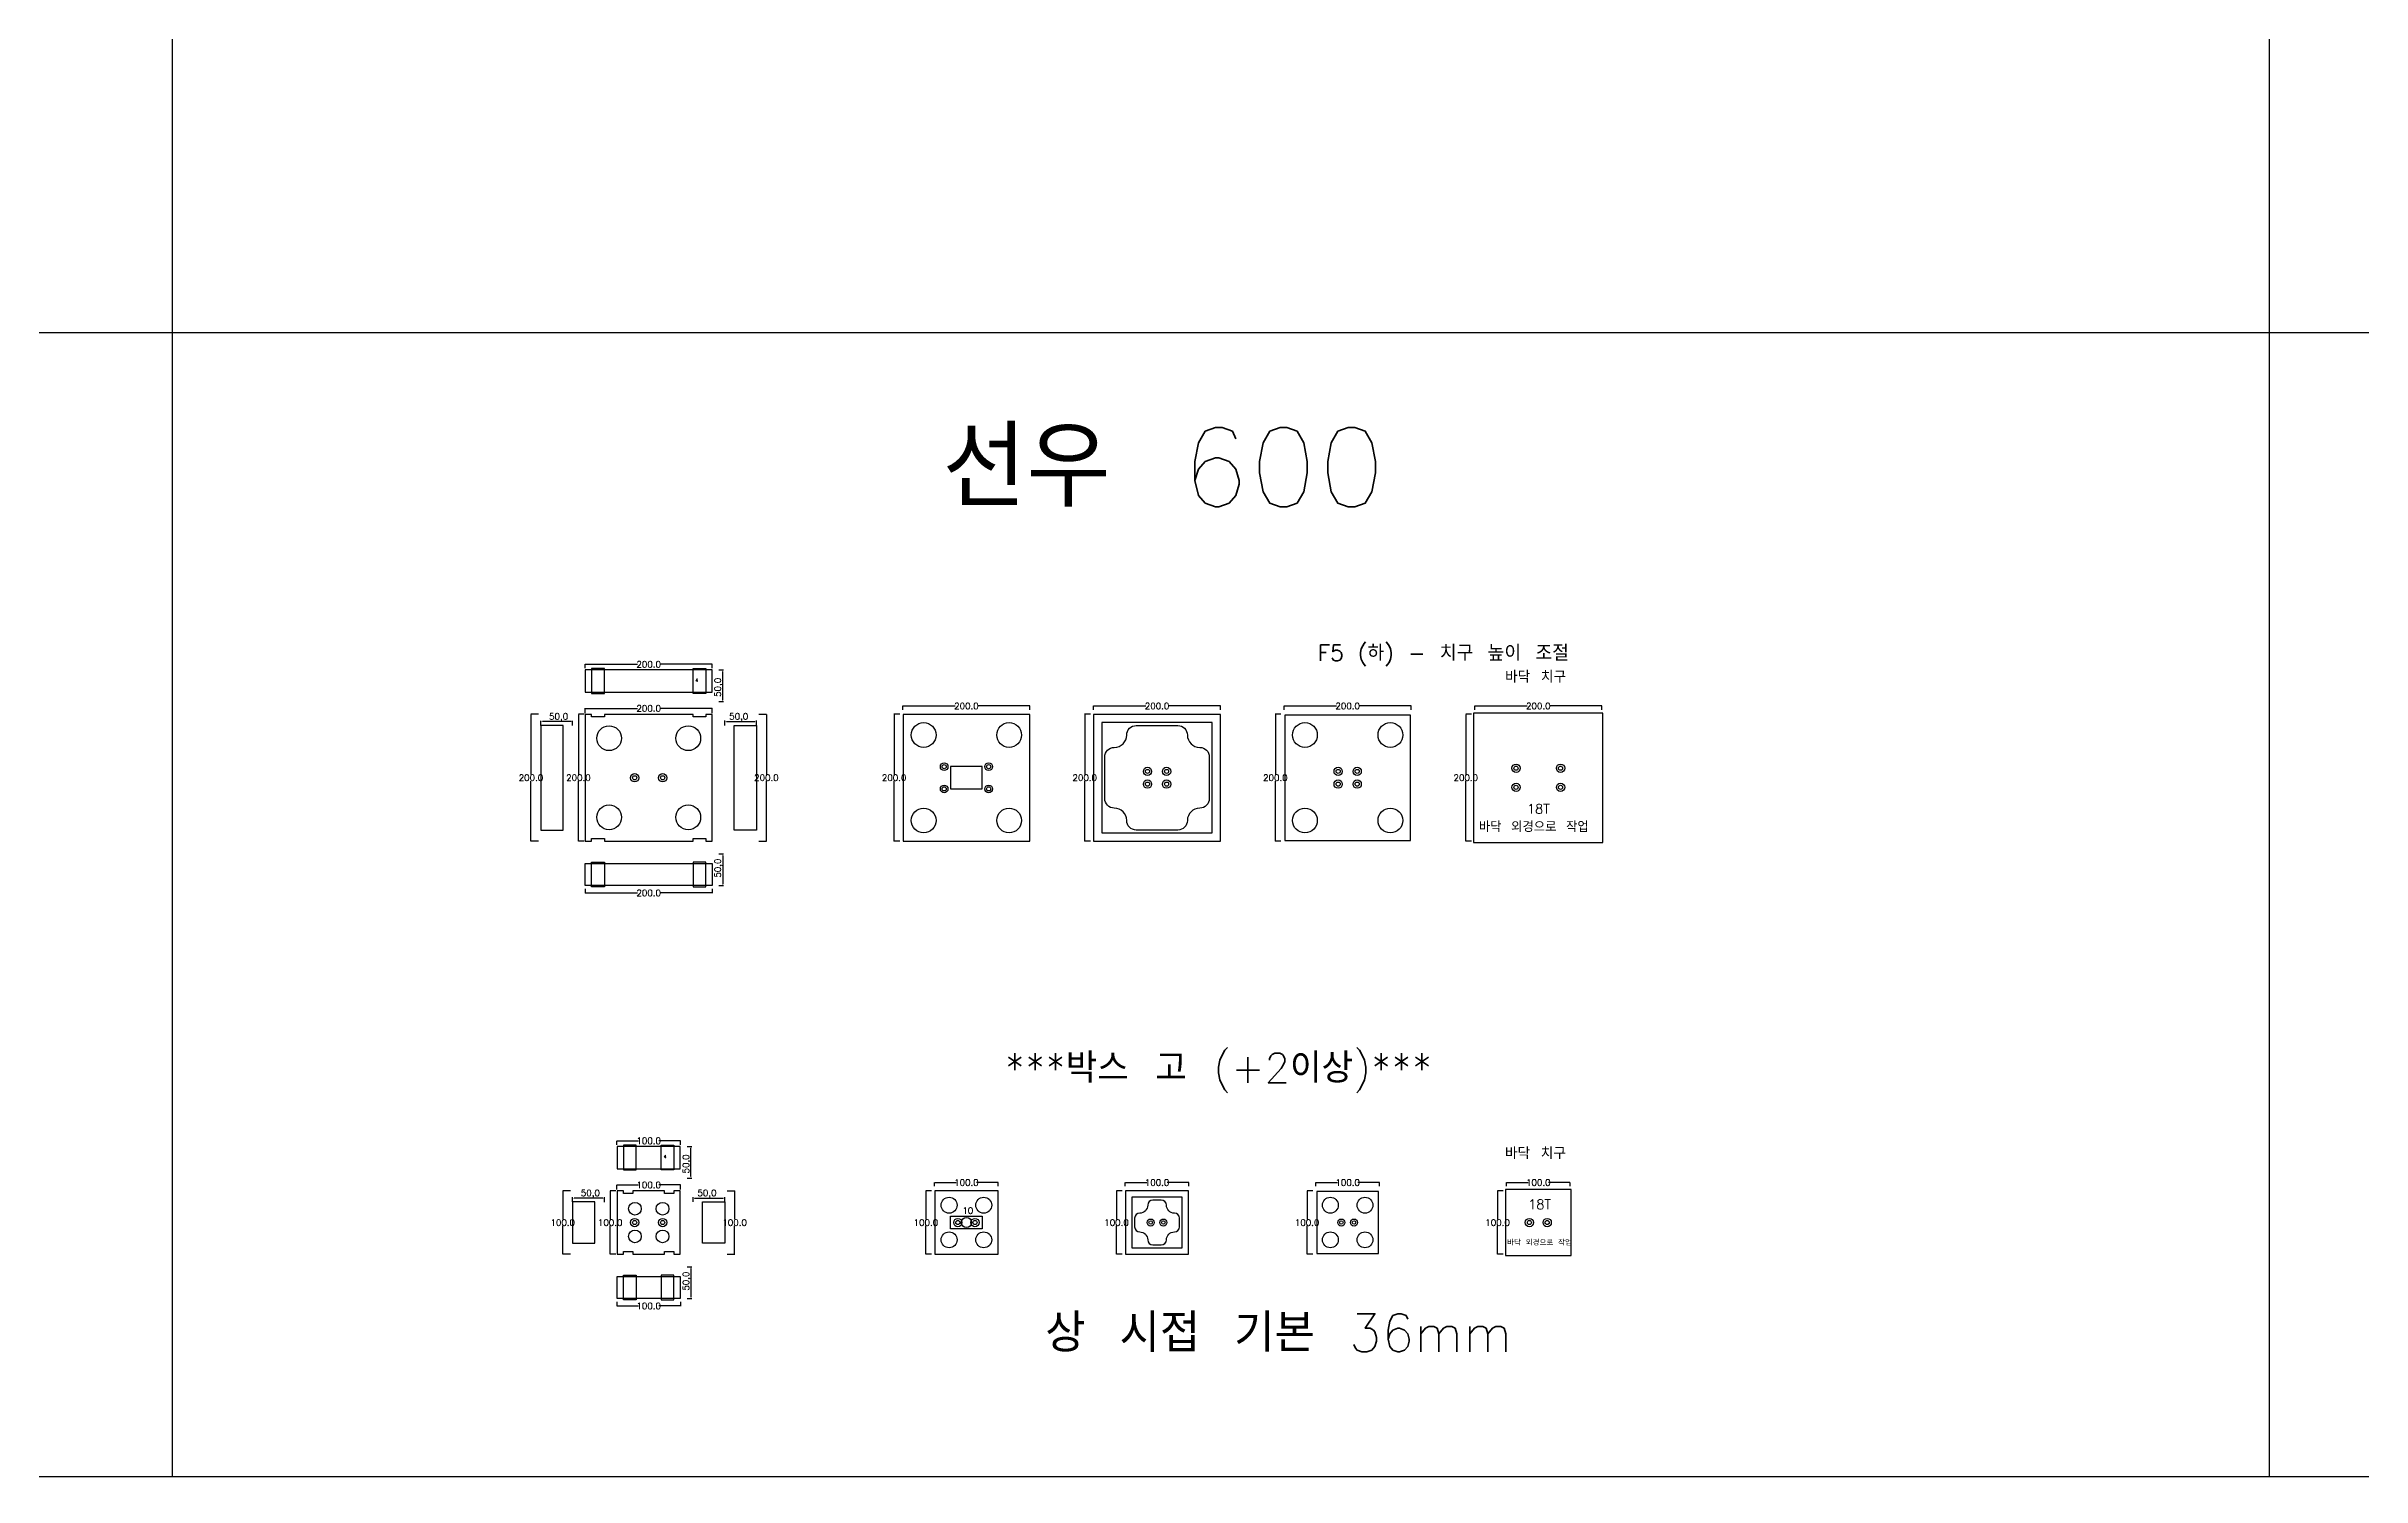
# Model space of a CAD drawing. Header units: millimetres. Extents: x 8462 to 28262, y 7372 to 16372.
# Drawn here: x 18164 to 21808, y 7372 to 9623 of the extents above; entities that cross this region are included whole.
import ezdxf

# ---------------------------------------------------------------- set-up
doc = ezdxf.new("R2010")
doc.units = ezdxf.units.MM
for name, color, linetype in [('TEXT', 7, 'Continuous'), ('볼트 구멍', 7, 'Continuous'), ('치구', 7, 'Continuous'), ('치수', 7, 'Continuous')]:
    doc.layers.add(name, color=color, linetype=linetype)
doc.styles.get("Standard").update_dxf_attribs({"font": 'txt.shx', "bigfont": 'whgtxt.shx'})
doc.dimstyles.new('ISO-25', dxfattribs={"dimtxt": 2.5, "dimasz": 2.5, "dimexe": 1.25, "dimexo": 0.625, "dimtad": 1, "dimtxsty": 'Standard', "dimcen": 2.5, "dimadec": 0, "dimazin": 0, "dimtfac": 1, "dimtmove": 0, "dimatfit": 3, "dimfxl": 0, "dimarcsym": 0})
doc.dimstyles.get("Standard").update_dxf_attribs({"dimtxt": 7, "dimasz": 0.18, "dimexe": 0.18, "dimexo": 0.0625, "dimgap": 0.09, "dimtad": 0, "dimtih": 1, "dimtoh": 1, "dimdec": 1, "dimzin": 0, "dimdsep": 46, "dimtxsty": 'Standard', "dimcen": 0.09, "dimadec": 0, "dimazin": 0, "dimtfac": 1, "dimtdec": 1, "dimtofl": 0, "dimtmove": 0, "dimatfit": 3, "dimfxl": 0, "dimtolj": 1, "dimtzin": 0, "dimarcsym": 0})

# ---------------------------------------------------------------- blocks, each defined once
blk = doc.blocks.new('*D212')
at = {"layer": 'Defpoints', "color": 0}
for p in [(18939.1, 8571.8), (18927, 8371.8), (18939.1, 8371.8)]:
    blk.add_point(p, dxfattribs=at)
at = {"layer": '치수', "color": 0, "lineweight": -2}
for p, q in [((18939.1, 8571.8), (18926.9, 8571.8)), ((18927, 8571.6), (18927, 8476.9)), ((18927, 8372), (18927, 8466.7)), ((18939.1, 8371.8), (18926.9, 8371.8))]:
    blk.add_line(p, q, dxfattribs=at)
at = {"layer": '치수', "color": 0}
for points in [[(18927, 8571.6), (18927.1, 8571.6), (18927, 8571.8)], [(18927, 8372), (18927.1, 8372), (18927, 8371.8)]]:
    blk.add_solid(points, dxfattribs=at)
at = {"layer": '치수', "color": 0, "insert": (18927, 8471.8), "char_height": 10, "attachment_point": 5}
blk.add_mtext('\\A1;200.0', dxfattribs=at)
blk = doc.blocks.new('*D467')
at = {"layer": 'Defpoints', "color": 0}
for p in [(19171.9, 7702.1), (19171.9, 7652.1), (19178.8, 7652.1)]:
    blk.add_point(p, dxfattribs=at)
at = {"layer": '치수', "color": 0, "lineweight": -2}
for p, q in [((19172.6, 7702.1), (19180.1, 7702.1)), ((19178.8, 7699.6), (19178.8, 7654.6)), ((19172.6, 7652.1), (19180.1, 7652.1))]:
    blk.add_line(p, q, dxfattribs=at)
at = {"layer": '치수', "color": 0}
for points in [[(19178.4, 7699.6), (19179.3, 7699.6), (19178.8, 7702.1)], [(19178.4, 7654.6), (19179.3, 7654.6), (19178.8, 7652.1)]]:
    blk.add_solid(points, dxfattribs=at)
at = {"layer": '치수', "color": 0, "insert": (19172.4, 7679.6), "char_height": 10, "attachment_point": 5, "rotation": 90}
blk.add_mtext('50,0', dxfattribs=at)
blk = doc.blocks.new('*D468')
at = {"layer": 'Defpoints', "color": 0}
for p in [(19062.3, 7647), (19162.3, 7647), (19162.3, 7640.6)]:
    blk.add_point(p, dxfattribs=at)
at = {"layer": '치수', "color": 0, "lineweight": -2}
for p, q in [((19062.3, 7646.9), (19062.3, 7640.4)), ((19062.4, 7640.6), (19096.3, 7640.6)), ((19162.1, 7640.6), (19128.2, 7640.6)), ((19162.3, 7646.9), (19162.3, 7640.4))]:
    blk.add_line(p, q, dxfattribs=at)
at = {"layer": '치수', "color": 0}
for points in [[(19062.4, 7640.6), (19062.4, 7640.5), (19062.3, 7640.6)], [(19162.1, 7640.6), (19162.1, 7640.5), (19162.3, 7640.6)]]:
    blk.add_solid(points, dxfattribs=at)
at = {"layer": '치수', "color": 0, "insert": (19112.3, 7640.6), "char_height": 10, "attachment_point": 5}
blk.add_mtext('\\A1;100.0', dxfattribs=at)
blk = doc.blocks.new('*D469')
at = {"layer": 'Defpoints', "color": 0}
for p in [(19662.3, 7834.8), (19562.3, 7828.9), (19662.3, 7828.9)]:
    blk.add_point(p, dxfattribs=at)
at = {"layer": '치수', "color": 0, "lineweight": -2}
for p, q in [((19562.3, 7829), (19562.3, 7835)), ((19562.4, 7834.8), (19596.3, 7834.8)), ((19662.1, 7834.8), (19628.2, 7834.8)), ((19662.3, 7829), (19662.3, 7835))]:
    blk.add_line(p, q, dxfattribs=at)
at = {"layer": '치수', "color": 0}
for points in [[(19562.4, 7834.8), (19562.4, 7834.8), (19562.3, 7834.8)], [(19662.1, 7834.8), (19662.1, 7834.8), (19662.3, 7834.8)]]:
    blk.add_solid(points, dxfattribs=at)
at = {"layer": '치수', "color": 0, "insert": (19612.3, 7834.8), "char_height": 10, "attachment_point": 5}
blk.add_mtext('\\A1;100.0', dxfattribs=at)
blk = doc.blocks.new('*D470')
at = {"layer": 'Defpoints', "color": 0}
for p in [(19060.8, 7821.8), (19051.7, 7721.8), (19060.8, 7721.8)]:
    blk.add_point(p, dxfattribs=at)
at = {"layer": '치수', "color": 0, "lineweight": -2}
for p, q in [((19060.7, 7821.8), (19051.6, 7821.8)), ((19051.7, 7821.6), (19051.7, 7776.9)), ((19051.7, 7722), (19051.7, 7766.7)), ((19060.7, 7721.8), (19051.6, 7721.8))]:
    blk.add_line(p, q, dxfattribs=at)
at = {"layer": '치수', "color": 0}
for points in [[(19051.7, 7821.6), (19051.8, 7821.6), (19051.7, 7821.8)], [(19051.7, 7722), (19051.8, 7722), (19051.7, 7721.8)]]:
    blk.add_solid(points, dxfattribs=at)
at = {"layer": '치수', "color": 0, "insert": (19051.7, 7771.8), "char_height": 10, "attachment_point": 5}
blk.add_mtext('\\A1;100.0', dxfattribs=at)
blk = doc.blocks.new('*D471')
at = {"layer": 'Defpoints', "color": 0}
for p in [(19235.4, 7821.8), (19235.4, 7721.8), (19247.5, 7721.8)]:
    blk.add_point(p, dxfattribs=at)
at = {"layer": '치수', "color": 0, "lineweight": -2}
for p, q in [((19235.5, 7821.8), (19247.7, 7821.8)), ((19247.5, 7821.6), (19247.5, 7776.9)), ((19247.5, 7722), (19247.5, 7766.7)), ((19235.5, 7721.8), (19247.7, 7721.8))]:
    blk.add_line(p, q, dxfattribs=at)
at = {"layer": '치수', "color": 0}
for points in [[(19247.5, 7821.6), (19247.5, 7821.6), (19247.5, 7821.8)], [(19247.5, 7722), (19247.5, 7722), (19247.5, 7721.8)]]:
    blk.add_solid(points, dxfattribs=at)
at = {"layer": '치수', "color": 0, "insert": (19247.5, 7771.8), "char_height": 10, "attachment_point": 5}
blk.add_mtext('\\A1;100.0', dxfattribs=at)
blk = doc.blocks.new('*D472')
at = {"layer": 'Defpoints', "color": 0}
for p in [(19062.3, 7894), (19162.3, 7900.4), (19162.3, 7894)]:
    blk.add_point(p, dxfattribs=at)
at = {"layer": '치수', "color": 0, "lineweight": -2}
for p, q in [((19062.3, 7894.1), (19062.3, 7900.6)), ((19062.4, 7900.4), (19096.3, 7900.4)), ((19162.1, 7900.4), (19128.2, 7900.4)), ((19162.3, 7894.1), (19162.3, 7900.6))]:
    blk.add_line(p, q, dxfattribs=at)
at = {"layer": '치수', "color": 0}
for points in [[(19062.4, 7900.4), (19062.4, 7900.4), (19062.3, 7900.4)], [(19162.1, 7900.4), (19162.1, 7900.4), (19162.3, 7900.4)]]:
    blk.add_solid(points, dxfattribs=at)
at = {"layer": '치수', "color": 0, "insert": (19112.3, 7900.4), "char_height": 10, "attachment_point": 5}
blk.add_mtext('\\A1;100.0', dxfattribs=at)
blk = doc.blocks.new('*D473')
at = {"layer": 'Defpoints', "color": 0}
for p in [(19062.3, 7823.6), (19162.3, 7831), (19162.3, 7823.6)]:
    blk.add_point(p, dxfattribs=at)
at = {"layer": '치수', "color": 0, "lineweight": -2}
for p, q in [((19062.3, 7823.7), (19062.3, 7831.2)), ((19062.4, 7831), (19096.3, 7831)), ((19162.1, 7831), (19128.2, 7831)), ((19162.3, 7823.7), (19162.3, 7831.2))]:
    blk.add_line(p, q, dxfattribs=at)
at = {"layer": '치수', "color": 0}
for points in [[(19062.4, 7831.1), (19062.4, 7831), (19062.3, 7831)], [(19162.1, 7831.1), (19162.1, 7831), (19162.3, 7831)]]:
    blk.add_solid(points, dxfattribs=at)
at = {"layer": '치수', "color": 0, "insert": (19112.3, 7831), "char_height": 10, "attachment_point": 5}
blk.add_mtext('\\A1;100.0', dxfattribs=at)
blk = doc.blocks.new('*D474')
at = {"layer": 'Defpoints', "color": 0}
for p in [(19182, 7803.6), (19232, 7810.4), (19232, 7803.6)]:
    blk.add_point(p, dxfattribs=at)
at = {"layer": '치수', "color": 0, "lineweight": -2}
for p, q in [((19182, 7804.2), (19182, 7811.7)), ((19184.5, 7810.4), (19229.5, 7810.4)), ((19232, 7804.2), (19232, 7811.7))]:
    blk.add_line(p, q, dxfattribs=at)
at = {"layer": '치수', "color": 0}
for points in [[(19184.5, 7810.8), (19184.5, 7810), (19182, 7810.4)], [(19229.5, 7810.8), (19229.5, 7810), (19232, 7810.4)]]:
    blk.add_solid(points, dxfattribs=at)
at = {"layer": '치수', "color": 0, "insert": (19204, 7816.9), "char_height": 10, "attachment_point": 5}
blk.add_mtext('50,0', dxfattribs=at)
blk = doc.blocks.new('*D475')
at = {"layer": 'Defpoints', "color": 0}
for p in [(19171.9, 7891.6), (19178.8, 7891.6), (19171.9, 7841.6)]:
    blk.add_point(p, dxfattribs=at)
at = {"layer": '치수', "color": 0, "lineweight": -2}
for p, q in [((19172.6, 7891.6), (19180.1, 7891.6)), ((19178.8, 7844.1), (19178.8, 7889.1)), ((19172.6, 7841.6), (19180.1, 7841.6))]:
    blk.add_line(p, q, dxfattribs=at)
at = {"layer": '치수', "color": 0}
for points in [[(19178.4, 7889.1), (19179.3, 7889.1), (19178.8, 7891.6)], [(19178.4, 7844.1), (19179.3, 7844.1), (19178.8, 7841.6)]]:
    blk.add_solid(points, dxfattribs=at)
at = {"layer": '치수', "color": 0, "insert": (19172.4, 7864.1), "char_height": 10, "attachment_point": 5, "rotation": 90}
blk.add_mtext('50,0', dxfattribs=at)
blk = doc.blocks.new('*D476')
at = {"layer": 'Defpoints', "color": 0}
for p in [(18989.1, 7821.8), (18977, 7721.8), (18989.1, 7721.8)]:
    blk.add_point(p, dxfattribs=at)
at = {"layer": '치수', "color": 0, "lineweight": -2}
for p, q in [((18989.1, 7821.8), (18976.9, 7821.8)), ((18977, 7821.6), (18977, 7776.9)), ((18977, 7722), (18977, 7766.7)), ((18989.1, 7721.8), (18976.9, 7721.8))]:
    blk.add_line(p, q, dxfattribs=at)
at = {"layer": '치수', "color": 0}
for points in [[(18977, 7821.6), (18977.1, 7821.6), (18977, 7821.8)], [(18977, 7722), (18977.1, 7722), (18977, 7721.8)]]:
    blk.add_solid(points, dxfattribs=at)
at = {"layer": '치수', "color": 0, "insert": (18977, 7771.8), "char_height": 10, "attachment_point": 5}
blk.add_mtext('\\A1;100.0', dxfattribs=at)
blk = doc.blocks.new('*D477')
at = {"layer": 'Defpoints', "color": 0}
for p in [(18992.5, 7810.3), (18992.5, 7803.6), (19042.5, 7803.5)]:
    blk.add_point(p, dxfattribs=at)
at = {"layer": '치수', "color": 0, "lineweight": -2}
for p, q in [((18992.5, 7804.2), (18992.5, 7811.6)), ((19040, 7810.3), (18995, 7810.3)), ((19042.5, 7804.1), (19042.5, 7811.6))]:
    blk.add_line(p, q, dxfattribs=at)
at = {"layer": '치수', "color": 0}
for points in [[(18995, 7810.7), (18995, 7809.9), (18992.5, 7810.3)], [(19040, 7810.7), (19040, 7809.9), (19042.5, 7810.3)]]:
    blk.add_solid(points, dxfattribs=at)
at = {"layer": '치수', "color": 0, "insert": (19020.5, 7816.8), "char_height": 10, "attachment_point": 5}
blk.add_mtext('50,0', dxfattribs=at)
blk = doc.blocks.new('*D478')
at = {"layer": 'Defpoints', "color": 0}
for p in [(19557.4, 7821.8), (19548.5, 7721.8), (19557.4, 7721.8)]:
    blk.add_point(p, dxfattribs=at)
at = {"layer": '치수', "color": 0, "lineweight": -2}
for p, q in [((19557.3, 7821.8), (19548.3, 7821.8)), ((19548.5, 7821.6), (19548.5, 7776.9)), ((19548.5, 7722), (19548.5, 7766.7)), ((19557.3, 7721.8), (19548.3, 7721.8))]:
    blk.add_line(p, q, dxfattribs=at)
at = {"layer": '치수', "color": 0}
for points in [[(19548.4, 7821.6), (19548.5, 7821.6), (19548.5, 7821.8)], [(19548.4, 7722), (19548.5, 7722), (19548.5, 7721.8)]]:
    blk.add_solid(points, dxfattribs=at)
at = {"layer": '치수', "color": 0, "insert": (19548.5, 7771.8), "char_height": 10, "attachment_point": 5}
blk.add_mtext('\\A1;100.0', dxfattribs=at)
blk = doc.blocks.new('*D479')
at = {"layer": 'Defpoints', "color": 0}
for p in [(20157.4, 7821.8), (20148.5, 7721.8), (20157.4, 7721.8)]:
    blk.add_point(p, dxfattribs=at)
at = {"layer": '치수', "color": 0, "lineweight": -2}
for p, q in [((20157.3, 7821.8), (20148.3, 7821.8)), ((20148.5, 7821.6), (20148.5, 7776.9)), ((20148.5, 7722), (20148.5, 7766.7)), ((20157.3, 7721.8), (20148.3, 7721.8))]:
    blk.add_line(p, q, dxfattribs=at)
at = {"layer": '치수', "color": 0}
for points in [[(20148.4, 7821.6), (20148.5, 7821.6), (20148.5, 7821.8)], [(20148.4, 7722), (20148.5, 7722), (20148.5, 7721.8)]]:
    blk.add_solid(points, dxfattribs=at)
at = {"layer": '치수', "color": 0, "insert": (20148.5, 7771.8), "char_height": 10, "attachment_point": 5}
blk.add_mtext('\\A1;100.0', dxfattribs=at)
blk = doc.blocks.new('*D480')
at = {"layer": 'Defpoints', "color": 0}
for p in [(20262.3, 7834.8), (20162.3, 7828.9), (20262.3, 7828.9)]:
    blk.add_point(p, dxfattribs=at)
at = {"layer": '치수', "color": 0, "lineweight": -2}
for p, q in [((20162.3, 7829), (20162.3, 7835)), ((20162.4, 7834.8), (20196.3, 7834.8)), ((20262.1, 7834.8), (20228.2, 7834.8)), ((20262.3, 7829), (20262.3, 7835))]:
    blk.add_line(p, q, dxfattribs=at)
at = {"layer": '치수', "color": 0}
for points in [[(20162.4, 7834.8), (20162.4, 7834.8), (20162.3, 7834.8)], [(20262.1, 7834.8), (20262.1, 7834.8), (20262.3, 7834.8)]]:
    blk.add_solid(points, dxfattribs=at)
at = {"layer": '치수', "color": 0, "insert": (20212.3, 7834.8), "char_height": 10, "attachment_point": 5}
blk.add_mtext('\\A1;100.0', dxfattribs=at)
blk = doc.blocks.new('*D481')
at = {"layer": 'Defpoints', "color": 0}
for p in [(20562.3, 7834.8), (20462.3, 7828.9), (20562.3, 7828.9)]:
    blk.add_point(p, dxfattribs=at)
at = {"layer": '치수', "color": 0, "lineweight": -2}
for p, q in [((20462.3, 7829), (20462.3, 7835)), ((20462.4, 7834.8), (20496.3, 7834.8)), ((20562.1, 7834.8), (20528.2, 7834.8)), ((20562.3, 7829), (20562.3, 7835))]:
    blk.add_line(p, q, dxfattribs=at)
at = {"layer": '치수', "color": 0}
for points in [[(20462.4, 7834.8), (20462.4, 7834.8), (20462.3, 7834.8)], [(20562.1, 7834.8), (20562.1, 7834.8), (20562.3, 7834.8)]]:
    blk.add_solid(points, dxfattribs=at)
at = {"layer": '치수', "color": 0, "insert": (20512.3, 7834.8), "char_height": 10, "attachment_point": 5}
blk.add_mtext('\\A1;100.0', dxfattribs=at)
blk = doc.blocks.new('*D482')
at = {"layer": 'Defpoints', "color": 0}
for p in [(20457.1, 7821.8), (20448.2, 7721.8), (20457.1, 7721.8)]:
    blk.add_point(p, dxfattribs=at)
at = {"layer": '치수', "color": 0, "lineweight": -2}
for p, q in [((20457.1, 7821.8), (20448, 7821.8)), ((20448.2, 7821.6), (20448.2, 7776.9)), ((20448.2, 7722), (20448.2, 7766.7)), ((20457.1, 7721.8), (20448, 7721.8))]:
    blk.add_line(p, q, dxfattribs=at)
at = {"layer": '치수', "color": 0}
for points in [[(20448.2, 7821.6), (20448.3, 7821.6), (20448.2, 7821.8)], [(20448.2, 7722), (20448.3, 7722), (20448.2, 7721.8)]]:
    blk.add_solid(points, dxfattribs=at)
at = {"layer": '치수', "color": 0, "insert": (20448.2, 7771.8), "char_height": 10, "attachment_point": 5}
blk.add_mtext('\\A1;100.0', dxfattribs=at)
blk = doc.blocks.new('*D483')
at = {"layer": 'Defpoints', "color": 0}
for p in [(19857.4, 7821.8), (19848.5, 7721.8), (19857.4, 7721.8)]:
    blk.add_point(p, dxfattribs=at)
at = {"layer": '치수', "color": 0, "lineweight": -2}
for p, q in [((19857.3, 7821.8), (19848.3, 7821.8)), ((19848.5, 7821.6), (19848.5, 7776.9)), ((19848.5, 7722), (19848.5, 7766.7)), ((19857.3, 7721.8), (19848.3, 7721.8))]:
    blk.add_line(p, q, dxfattribs=at)
at = {"layer": '치수', "color": 0}
for points in [[(19848.4, 7821.6), (19848.5, 7821.6), (19848.5, 7821.8)], [(19848.4, 7722), (19848.5, 7722), (19848.5, 7721.8)]]:
    blk.add_solid(points, dxfattribs=at)
at = {"layer": '치수', "color": 0, "insert": (19848.5, 7771.8), "char_height": 10, "attachment_point": 5}
blk.add_mtext('\\A1;100.0', dxfattribs=at)
blk = doc.blocks.new('*D484')
at = {"layer": 'Defpoints', "color": 0}
for p in [(19962.3, 7834.8), (19862.3, 7828.9), (19962.3, 7828.9)]:
    blk.add_point(p, dxfattribs=at)
at = {"layer": '치수', "color": 0, "lineweight": -2}
for p, q in [((19862.3, 7829), (19862.3, 7835)), ((19862.4, 7834.8), (19896.3, 7834.8)), ((19962.1, 7834.8), (19928.2, 7834.8)), ((19962.3, 7829), (19962.3, 7835))]:
    blk.add_line(p, q, dxfattribs=at)
at = {"layer": '치수', "color": 0}
for points in [[(19862.4, 7834.8), (19862.4, 7834.8), (19862.3, 7834.8)], [(19962.1, 7834.8), (19962.1, 7834.8), (19962.3, 7834.8)]]:
    blk.add_solid(points, dxfattribs=at)
at = {"layer": '치수', "color": 0, "insert": (19912.3, 7834.8), "char_height": 10, "attachment_point": 5}
blk.add_mtext('\\A1;100.0', dxfattribs=at)
blk = doc.blocks.new('*D485')
at = {"layer": 'Defpoints', "color": 0}
for p in [(20412.3, 8578.9), (20612.3, 8584.8), (20612.3, 8578.9)]:
    blk.add_point(p, dxfattribs=at)
at = {"layer": '치수', "color": 0, "lineweight": -2}
for p, q in [((20412.3, 8579), (20412.3, 8585)), ((20412.4, 8584.8), (20494.7, 8584.8)), ((20612.1, 8584.8), (20529.9, 8584.8)), ((20612.3, 8579), (20612.3, 8585))]:
    blk.add_line(p, q, dxfattribs=at)
at = {"layer": '치수', "color": 0}
for points in [[(20412.4, 8584.8), (20412.4, 8584.8), (20412.3, 8584.8)], [(20612.1, 8584.8), (20612.1, 8584.8), (20612.3, 8584.8)]]:
    blk.add_solid(points, dxfattribs=at)
at = {"layer": '치수', "color": 0, "insert": (20512.3, 8584.8), "char_height": 10, "attachment_point": 5}
blk.add_mtext('\\A1;200.0', dxfattribs=at)
blk = doc.blocks.new('*D486')
at = {"layer": 'Defpoints', "color": 0}
for p in [(19221.9, 8641.6), (19228.8, 8641.6), (19221.9, 8591.6)]:
    blk.add_point(p, dxfattribs=at)
at = {"layer": '치수', "color": 0, "lineweight": -2}
for p, q in [((19222.6, 8641.6), (19230.1, 8641.6)), ((19228.8, 8594.1), (19228.8, 8639.1)), ((19222.6, 8591.6), (19230.1, 8591.6))]:
    blk.add_line(p, q, dxfattribs=at)
at = {"layer": '치수', "color": 0}
for points in [[(19228.4, 8639.1), (19229.3, 8639.1), (19228.8, 8641.6)], [(19228.4, 8594.1), (19229.3, 8594.1), (19228.8, 8591.6)]]:
    blk.add_solid(points, dxfattribs=at)
at = {"layer": '치수', "color": 0, "insert": (19222.4, 8614.1), "char_height": 10, "attachment_point": 5, "rotation": 90}
blk.add_mtext('50,0', dxfattribs=at)
blk = doc.blocks.new('*D487')
at = {"layer": 'Defpoints', "color": 0}
for p in [(19012.3, 8573.6), (19212.3, 8581), (19212.3, 8573.6)]:
    blk.add_point(p, dxfattribs=at)
at = {"layer": '치수', "color": 0, "lineweight": -2}
for p, q in [((19012.3, 8573.7), (19012.3, 8581.2)), ((19012.4, 8581), (19094.7, 8581)), ((19212.1, 8581), (19129.9, 8581)), ((19212.3, 8573.7), (19212.3, 8581.2))]:
    blk.add_line(p, q, dxfattribs=at)
at = {"layer": '치수', "color": 0}
for points in [[(19012.4, 8581.1), (19012.4, 8581), (19012.3, 8581)], [(19212.1, 8581.1), (19212.1, 8581), (19212.3, 8581)]]:
    blk.add_solid(points, dxfattribs=at)
at = {"layer": '치수', "color": 0, "insert": (19112.3, 8581), "char_height": 10, "attachment_point": 5}
blk.add_mtext('\\A1;200.0', dxfattribs=at)
blk = doc.blocks.new('*D488')
at = {"layer": 'Defpoints', "color": 0}
for p in [(19232, 8553.6), (19282, 8560.4), (19282, 8553.6)]:
    blk.add_point(p, dxfattribs=at)
at = {"layer": '치수', "color": 0, "lineweight": -2}
for p, q in [((19232, 8554.2), (19232, 8561.7)), ((19234.5, 8560.4), (19279.5, 8560.4)), ((19282, 8554.2), (19282, 8561.7))]:
    blk.add_line(p, q, dxfattribs=at)
at = {"layer": '치수', "color": 0}
for points in [[(19234.5, 8560.8), (19234.5, 8560), (19232, 8560.4)], [(19279.5, 8560.8), (19279.5, 8560), (19282, 8560.4)]]:
    blk.add_solid(points, dxfattribs=at)
at = {"layer": '치수', "color": 0, "insert": (19254, 8566.9), "char_height": 10, "attachment_point": 5}
blk.add_mtext('50,0', dxfattribs=at)
blk = doc.blocks.new('*D489')
at = {"layer": 'Defpoints', "color": 0}
for p in [(19012.3, 8644), (19212.3, 8650.4), (19212.3, 8644)]:
    blk.add_point(p, dxfattribs=at)
at = {"layer": '치수', "color": 0, "lineweight": -2}
for p, q in [((19012.3, 8644.1), (19012.3, 8650.6)), ((19012.4, 8650.4), (19094.7, 8650.4)), ((19212.1, 8650.4), (19129.9, 8650.4)), ((19212.3, 8644.1), (19212.3, 8650.6))]:
    blk.add_line(p, q, dxfattribs=at)
at = {"layer": '치수', "color": 0}
for points in [[(19012.4, 8650.4), (19012.4, 8650.4), (19012.3, 8650.4)], [(19212.1, 8650.4), (19212.1, 8650.4), (19212.3, 8650.4)]]:
    blk.add_solid(points, dxfattribs=at)
at = {"layer": '치수', "color": 0, "insert": (19112.3, 8650.4), "char_height": 10, "attachment_point": 5}
blk.add_mtext('\\A1;200.0', dxfattribs=at)
blk = doc.blocks.new('*D490')
at = {"layer": 'Defpoints', "color": 0}
for p in [(18942.5, 8560.3), (18942.5, 8553.6), (18992.5, 8553.5)]:
    blk.add_point(p, dxfattribs=at)
at = {"layer": '치수', "color": 0, "lineweight": -2}
for p, q in [((18942.5, 8554.2), (18942.5, 8561.6)), ((18990, 8560.3), (18945, 8560.3)), ((18992.5, 8554.1), (18992.5, 8561.6))]:
    blk.add_line(p, q, dxfattribs=at)
at = {"layer": '치수', "color": 0}
for points in [[(18945, 8560.7), (18945, 8559.9), (18942.5, 8560.3)], [(18990, 8560.7), (18990, 8559.9), (18992.5, 8560.3)]]:
    blk.add_solid(points, dxfattribs=at)
at = {"layer": '치수', "color": 0, "insert": (18970.5, 8566.8), "char_height": 10, "attachment_point": 5}
blk.add_mtext('50,0', dxfattribs=at)
blk = doc.blocks.new('*D491')
at = {"layer": 'Defpoints', "color": 0}
for p in [(19512.3, 8578.9), (19712.3, 8584.8), (19712.3, 8578.9)]:
    blk.add_point(p, dxfattribs=at)
at = {"layer": '치수', "color": 0, "lineweight": -2}
for p, q in [((19512.3, 8579), (19512.3, 8585)), ((19512.4, 8584.8), (19594.7, 8584.8)), ((19712.1, 8584.8), (19629.9, 8584.8)), ((19712.3, 8579), (19712.3, 8585))]:
    blk.add_line(p, q, dxfattribs=at)
at = {"layer": '치수', "color": 0}
for points in [[(19512.4, 8584.8), (19512.4, 8584.8), (19512.3, 8584.8)], [(19712.1, 8584.8), (19712.1, 8584.8), (19712.3, 8584.8)]]:
    blk.add_solid(points, dxfattribs=at)
at = {"layer": '치수', "color": 0, "insert": (19612.3, 8584.8), "char_height": 10, "attachment_point": 5}
blk.add_mtext('\\A1;200.0', dxfattribs=at)
blk = doc.blocks.new('*D492')
at = {"layer": 'Defpoints', "color": 0}
for p in [(19012.3, 8297), (19212.3, 8297), (19212.3, 8290.6)]:
    blk.add_point(p, dxfattribs=at)
at = {"layer": '치수', "color": 0, "lineweight": -2}
for p, q in [((19012.3, 8296.9), (19012.3, 8290.4)), ((19012.4, 8290.6), (19094.7, 8290.6)), ((19212.1, 8290.6), (19129.9, 8290.6)), ((19212.3, 8296.9), (19212.3, 8290.4))]:
    blk.add_line(p, q, dxfattribs=at)
at = {"layer": '치수', "color": 0}
for points in [[(19012.4, 8290.6), (19012.4, 8290.5), (19012.3, 8290.6)], [(19212.1, 8290.6), (19212.1, 8290.5), (19212.3, 8290.6)]]:
    blk.add_solid(points, dxfattribs=at)
at = {"layer": '치수', "color": 0, "insert": (19112.3, 8290.6), "char_height": 10, "attachment_point": 5}
blk.add_mtext('\\A1;200.0', dxfattribs=at)
blk = doc.blocks.new('*D493')
at = {"layer": 'Defpoints', "color": 0}
for p in [(19221.9, 8352.1), (19221.9, 8302.1), (19228.8, 8302.1)]:
    blk.add_point(p, dxfattribs=at)
at = {"layer": '치수', "color": 0, "lineweight": -2}
for p, q in [((19222.6, 8352.1), (19230.1, 8352.1)), ((19228.8, 8349.6), (19228.8, 8304.6)), ((19222.6, 8302.1), (19230.1, 8302.1))]:
    blk.add_line(p, q, dxfattribs=at)
at = {"layer": '치수', "color": 0}
for points in [[(19228.4, 8349.6), (19229.3, 8349.6), (19228.8, 8352.1)], [(19228.4, 8304.6), (19229.3, 8304.6), (19228.8, 8302.1)]]:
    blk.add_solid(points, dxfattribs=at)
at = {"layer": '치수', "color": 0, "insert": (19222.4, 8329.6), "char_height": 10, "attachment_point": 5, "rotation": 90}
blk.add_mtext('50,0', dxfattribs=at)
blk = doc.blocks.new('*D494')
at = {"layer": 'Defpoints', "color": 0}
for p in [(19507.4, 8571.8), (19498.5, 8371.8), (19507.4, 8371.8)]:
    blk.add_point(p, dxfattribs=at)
at = {"layer": '치수', "color": 0, "lineweight": -2}
for p, q in [((19507.3, 8571.8), (19498.3, 8571.8)), ((19498.5, 8571.6), (19498.5, 8476.9)), ((19498.5, 8372), (19498.5, 8466.7)), ((19507.3, 8371.8), (19498.3, 8371.8))]:
    blk.add_line(p, q, dxfattribs=at)
at = {"layer": '치수', "color": 0}
for points in [[(19498.4, 8571.6), (19498.5, 8571.6), (19498.5, 8571.8)], [(19498.4, 8372), (19498.5, 8372), (19498.5, 8371.8)]]:
    blk.add_solid(points, dxfattribs=at)
at = {"layer": '치수', "color": 0, "insert": (19498.5, 8471.8), "char_height": 10, "attachment_point": 5}
blk.add_mtext('\\A1;200.0', dxfattribs=at)
blk = doc.blocks.new('*D495')
at = {"layer": 'Defpoints', "color": 0}
for p in [(19010.8, 8571.8), (19001.7, 8371.8), (19010.8, 8371.8)]:
    blk.add_point(p, dxfattribs=at)
at = {"layer": '치수', "color": 0, "lineweight": -2}
for p, q in [((19010.7, 8571.8), (19001.6, 8571.8)), ((19001.7, 8571.6), (19001.7, 8476.9)), ((19001.7, 8372), (19001.7, 8466.7)), ((19010.7, 8371.8), (19001.6, 8371.8))]:
    blk.add_line(p, q, dxfattribs=at)
at = {"layer": '치수', "color": 0}
for points in [[(19001.7, 8571.6), (19001.8, 8571.6), (19001.7, 8571.8)], [(19001.7, 8372), (19001.8, 8372), (19001.7, 8371.8)]]:
    blk.add_solid(points, dxfattribs=at)
at = {"layer": '치수', "color": 0, "insert": (19001.7, 8471.8), "char_height": 10, "attachment_point": 5}
blk.add_mtext('\\A1;200.0', dxfattribs=at)
blk = doc.blocks.new('*D496')
at = {"layer": 'Defpoints', "color": 0}
for p in [(19285.4, 8571.8), (19285.4, 8371.8), (19297.5, 8371.8)]:
    blk.add_point(p, dxfattribs=at)
at = {"layer": '치수', "color": 0, "lineweight": -2}
for p, q in [((19285.5, 8571.8), (19297.7, 8571.8)), ((19297.5, 8571.6), (19297.5, 8476.9)), ((19297.5, 8372), (19297.5, 8466.7)), ((19285.5, 8371.8), (19297.7, 8371.8))]:
    blk.add_line(p, q, dxfattribs=at)
at = {"layer": '치수', "color": 0}
for points in [[(19297.5, 8571.6), (19297.5, 8571.6), (19297.5, 8571.8)], [(19297.5, 8372), (19297.5, 8372), (19297.5, 8371.8)]]:
    blk.add_solid(points, dxfattribs=at)
at = {"layer": '치수', "color": 0, "insert": (19297.5, 8471.8), "char_height": 10, "attachment_point": 5}
blk.add_mtext('\\A1;200.0', dxfattribs=at)
blk = doc.blocks.new('*D497')
at = {"layer": 'Defpoints', "color": 0}
for p in [(20112.3, 8578.9), (20312.3, 8584.8), (20312.3, 8578.9)]:
    blk.add_point(p, dxfattribs=at)
at = {"layer": '치수', "color": 0, "lineweight": -2}
for p, q in [((20112.3, 8579), (20112.3, 8585)), ((20112.4, 8584.8), (20194.7, 8584.8)), ((20312.1, 8584.8), (20229.9, 8584.8)), ((20312.3, 8579), (20312.3, 8585))]:
    blk.add_line(p, q, dxfattribs=at)
at = {"layer": '치수', "color": 0}
for points in [[(20112.4, 8584.8), (20112.4, 8584.8), (20112.3, 8584.8)], [(20312.1, 8584.8), (20312.1, 8584.8), (20312.3, 8584.8)]]:
    blk.add_solid(points, dxfattribs=at)
at = {"layer": '치수', "color": 0, "insert": (20212.3, 8584.8), "char_height": 10, "attachment_point": 5}
blk.add_mtext('\\A1;200.0', dxfattribs=at)
blk = doc.blocks.new('*D498')
at = {"layer": 'Defpoints', "color": 0}
for p in [(19812.3, 8578.9), (20012.3, 8584.8), (20012.3, 8578.9)]:
    blk.add_point(p, dxfattribs=at)
at = {"layer": '치수', "color": 0, "lineweight": -2}
for p, q in [((19812.3, 8579), (19812.3, 8585)), ((19812.4, 8584.8), (19894.7, 8584.8)), ((20012.1, 8584.8), (19929.9, 8584.8)), ((20012.3, 8579), (20012.3, 8585))]:
    blk.add_line(p, q, dxfattribs=at)
at = {"layer": '치수', "color": 0}
for points in [[(19812.4, 8584.8), (19812.4, 8584.8), (19812.3, 8584.8)], [(20012.1, 8584.8), (20012.1, 8584.8), (20012.3, 8584.8)]]:
    blk.add_solid(points, dxfattribs=at)
at = {"layer": '치수', "color": 0, "insert": (19912.3, 8584.8), "char_height": 10, "attachment_point": 5}
blk.add_mtext('\\A1;200.0', dxfattribs=at)
blk = doc.blocks.new('*D499')
at = {"layer": 'Defpoints', "color": 0}
for p in [(20107.4, 8571.8), (20098.5, 8371.8), (20107.4, 8371.8)]:
    blk.add_point(p, dxfattribs=at)
at = {"layer": '치수', "color": 0, "lineweight": -2}
for p, q in [((20107.3, 8571.8), (20098.3, 8571.8)), ((20098.5, 8571.6), (20098.5, 8476.9)), ((20098.5, 8372), (20098.5, 8466.7)), ((20107.3, 8371.8), (20098.3, 8371.8))]:
    blk.add_line(p, q, dxfattribs=at)
at = {"layer": '치수', "color": 0}
for points in [[(20098.4, 8571.6), (20098.5, 8571.6), (20098.5, 8571.8)], [(20098.4, 8372), (20098.5, 8372), (20098.5, 8371.8)]]:
    blk.add_solid(points, dxfattribs=at)
at = {"layer": '치수', "color": 0, "insert": (20098.5, 8471.8), "char_height": 10, "attachment_point": 5}
blk.add_mtext('\\A1;200.0', dxfattribs=at)
blk = doc.blocks.new('*D500')
at = {"layer": 'Defpoints', "color": 0}
for p in [(19807.4, 8571.8), (19798.5, 8371.8), (19807.4, 8371.8)]:
    blk.add_point(p, dxfattribs=at)
at = {"layer": '치수', "color": 0, "lineweight": -2}
for p, q in [((19807.3, 8571.8), (19798.3, 8571.8)), ((19798.5, 8571.6), (19798.5, 8476.9)), ((19798.5, 8372), (19798.5, 8466.7)), ((19807.3, 8371.8), (19798.3, 8371.8))]:
    blk.add_line(p, q, dxfattribs=at)
at = {"layer": '치수', "color": 0}
for points in [[(19798.4, 8571.6), (19798.5, 8571.6), (19798.5, 8571.8)], [(19798.4, 8372), (19798.5, 8372), (19798.5, 8371.8)]]:
    blk.add_solid(points, dxfattribs=at)
at = {"layer": '치수', "color": 0, "insert": (19798.5, 8471.8), "char_height": 10, "attachment_point": 5}
blk.add_mtext('\\A1;200.0', dxfattribs=at)
blk = doc.blocks.new('*D501')
at = {"layer": 'Defpoints', "color": 0}
for p in [(20407.1, 8571.8), (20398.2, 8371.8), (20407.1, 8371.8)]:
    blk.add_point(p, dxfattribs=at)
at = {"layer": '치수', "color": 0, "lineweight": -2}
for p, q in [((20407.1, 8571.8), (20398, 8571.8)), ((20398.2, 8571.6), (20398.2, 8476.9)), ((20398.2, 8372), (20398.2, 8466.7)), ((20407.1, 8371.8), (20398, 8371.8))]:
    blk.add_line(p, q, dxfattribs=at)
at = {"layer": '치수', "color": 0}
for points in [[(20398.2, 8571.6), (20398.3, 8571.6), (20398.2, 8571.8)], [(20398.2, 8372), (20398.3, 8372), (20398.2, 8371.8)]]:
    blk.add_solid(points, dxfattribs=at)
at = {"layer": '치수', "color": 0, "insert": (20398.2, 8471.8), "char_height": 10, "attachment_point": 5}
blk.add_mtext('\\A1;200.0', dxfattribs=at)

msp = doc.modelspace()

# ---------------------------------------------------------------- linework, layer by layer
at = {"color": 6}
for p, q in [((18362.267, 16371.825), (18362.267, 7371.825)), ((21662.267, 16371.825), (21662.267, 7371.825)), ((28262.267, 9171.825), (8462.267, 9171.825)), ((28262.267, 7371.825), (8462.267, 7371.825))]:
    msp.add_line(p, q, dxfattribs=at)
at = {"layer": '볼트 구멍', "color": 3}
msp.add_lwpolyline([(19637.267, 8454.325), (19637.267, 8489.325), (19587.267, 8489.325), (19587.267, 8454.325)], close=True, dxfattribs=at)
at = {"layer": '볼트 구멍', "color": 1}
msp.add_lwpolyline([(19587.267, 7781.825), (19637.267, 7781.825), (19637.267, 7761.825), (19587.267, 7761.825)], close=True, dxfattribs=at)
at = {"layer": '볼트 구멍', "color": 6}
for centre, radius in [((19577.267, 8489.325), 6), ((19647.267, 8489.325), 6), ((20477.267, 8486.825), 6.5), ((20547.267, 8486.825), 6.5), ((19577.267, 8454.325), 6), ((19647.267, 8454.325), 6), ((19897.267, 8481.825), 6.5), ((19897.267, 8461.825), 6.5), ((19927.267, 8481.825), 6.5), ((19927.267, 8461.825), 6.5), ((20197.267, 8481.825), 6.5), ((20197.267, 8461.825), 6.5), ((20227.267, 8481.825), 6.5), ((20227.267, 8461.825), 6.5), ((20477.267, 8456.825), 6.5), ((20547.267, 8456.825), 6.5), ((19598.767, 7771.825), 6.5), ((19625.767, 7771.825), 6.5), ((19902.267, 7771.825), 5.5), ((19922.267, 7771.825), 5.5), ((20202.267, 7771.825), 5.5), ((20222.267, 7771.825), 5.5), ((20498.267, 7771.825), 6.5), ((20526.267, 7771.825), 6.5)]:
    msp.add_circle(centre, radius, dxfattribs=at)
at = {"layer": '볼트 구멍', "color": 3}
for centre, radius in [((19577.267, 8489.325), 3.25), ((19647.267, 8489.325), 3.25), ((20477.267, 8486.825), 3.25), ((20547.267, 8486.825), 3.25), ((19090.267, 8471.825), 3.25), ((19134.267, 8471.825), 3.25), ((19577.267, 8454.325), 3.25), ((19647.267, 8454.325), 3.25), ((19897.267, 8481.825), 3.25), ((19897.267, 8461.825), 3.25), ((19927.267, 8481.825), 3.25), ((19927.267, 8461.825), 3.25), ((20197.267, 8481.825), 3.25), ((20197.267, 8461.825), 3.25), ((20227.267, 8481.825), 3.25), ((20227.267, 8461.825), 3.25), ((20477.267, 8456.825), 3.25), ((20547.267, 8456.825), 3.25), ((19090.267, 7771.825), 3.25), ((19134.267, 7771.825), 3.25), ((19598.767, 7771.825), 3.25), ((19612.267, 7771.825), 8), ((19625.767, 7771.825), 3.25), ((19902.267, 7771.825), 2.75), ((19922.267, 7771.825), 2.75), ((20202.267, 7771.825), 2.75), ((20222.267, 7771.825), 2.75), ((20498.267, 7771.825), 3.25), ((20526.267, 7771.825), 3.25)]:
    msp.add_circle(centre, radius, dxfattribs=at)
at = {"layer": '볼트 구멍', "color": 2}
for centre in [(19090.267, 8471.825), (19134.267, 8471.825), (19090.267, 7771.825), (19134.267, 7771.825)]:
    msp.add_circle(centre, 6.5, dxfattribs=at)
at = {"layer": '치구'}
for points in [[(19012.517, 8606.575), (19212.017, 8606.575), (19212.017, 8641.575), (19012.517, 8641.575)], [(19012.517, 8372.075), (19022.517, 8372.075), (19022.517, 8376.075), (19042.517, 8376.075), (19042.517, 8372.075), (19182.017, 8372.075), (19182.017, 8376.075), (19202.017, 8376.075), (19202.017, 8372.075), (19212.017, 8372.075), (19212.017, 8571.575), (19202.017, 8571.575), (19202.017, 8567.575), (19182.017, 8567.575), (19182.017, 8571.575), (19042.517, 8571.575), (19042.517, 8567.575), (19022.517, 8567.575), (19022.517, 8571.575), (19012.517, 8571.575)], [(19512.517, 8571.575), (19512.517, 8372.075), (19712.017, 8372.075), (19712.017, 8571.575)], [(19812.517, 8571.575), (19812.517, 8372.075), (20012.017, 8372.075), (20012.017, 8571.575)], [(20113.517, 8570.575), (20113.517, 8373.075), (20311.017, 8373.075), (20311.017, 8570.575)], [(20410.517, 8573.575), (20410.517, 8370.075), (20614.017, 8370.075), (20614.017, 8573.575)], [(18977.517, 8554.175), (18942.517, 8554.175), (18942.517, 8389.475), (18977.517, 8389.475)], [(19247.017, 8554.175), (19282.017, 8554.175), (19282.017, 8389.475), (19247.017, 8389.475)], [(19825.517, 8558.575), (19825.517, 8385.075), (19999.017, 8385.075), (19999.017, 8558.575)], [(19012.517, 8337.075), (19212.017, 8337.075), (19212.017, 8302.075), (19012.517, 8302.075)], [(19062.517, 7856.575), (19162.017, 7856.575), (19162.017, 7891.575), (19062.517, 7891.575)], [(19027.517, 7804.175), (18992.517, 7804.175), (18992.517, 7739.475), (19027.517, 7739.475)], [(19062.517, 7722.075), (19072.517, 7722.075), (19072.517, 7726.075), (19087.517, 7726.075), (19087.517, 7722.075), (19137.017, 7722.075), (19137.017, 7726.075), (19152.017, 7726.075), (19152.017, 7722.075), (19162.017, 7722.075), (19162.017, 7821.575), (19152.017, 7821.575), (19152.017, 7817.575), (19137.017, 7817.575), (19137.017, 7821.575), (19087.517, 7821.575), (19087.517, 7817.575), (19072.517, 7817.575), (19072.517, 7821.575), (19062.517, 7821.575)], [(19197.017, 7804.175), (19232.017, 7804.175), (19232.017, 7739.475), (19197.017, 7739.475)], [(19562.517, 7821.575), (19562.517, 7722.075), (19662.017, 7722.075), (19662.017, 7821.575)], [(19862.517, 7821.575), (19862.517, 7722.075), (19962.017, 7722.075), (19962.017, 7821.575)], [(19872.517, 7811.575), (19872.517, 7732.075), (19952.017, 7732.075), (19952.017, 7811.575)], [(20163.517, 7820.575), (20163.517, 7723.075), (20261.017, 7723.075), (20261.017, 7820.575)], [(20460.517, 7823.575), (20460.517, 7720.075), (20564.017, 7720.075), (20564.017, 7823.575)], [(19062.517, 7687.075), (19162.017, 7687.075), (19162.017, 7652.075), (19062.517, 7652.075)]]:
    msp.add_lwpolyline(points, close=True, dxfattribs=at)
at = {"layer": '치구', "color": 1}
for points in [[(19022.517, 8604.575), (19042.517, 8604.575), (19042.517, 8643.572), (19022.517, 8643.572)], [(19202.017, 8604.575), (19182.017, 8604.575), (19182.017, 8643.572), (19202.017, 8643.572)], [(19022.517, 8339.075), (19042.517, 8339.075), (19042.517, 8300.077), (19022.517, 8300.077)], [(19202.017, 8339.075), (19182.017, 8339.075), (19182.017, 8300.077), (19202.017, 8300.077)], [(19072.517, 7854.575), (19092.517, 7854.575), (19092.517, 7893.572), (19072.517, 7893.572)], [(19152.017, 7854.575), (19132.017, 7854.575), (19132.017, 7893.572), (19152.017, 7893.572)], [(19072.517, 7689.075), (19092.517, 7689.075), (19092.517, 7650.077), (19072.517, 7650.077)], [(19152.017, 7689.075), (19132.017, 7689.075), (19132.017, 7650.077), (19152.017, 7650.077)]]:
    msp.add_lwpolyline(points, close=True, dxfattribs=at)
at = {"layer": '치구'}
msp.add_lwpolyline([(19879.517, 8554.075), (19945.017, 8554.075, -0.41421365), (19960.017, 8539.075, 0.41421347), (19979.517, 8519.575, -0.41421338), (19994.517, 8504.575), (19994.517, 8439.075, -0.41421338), (19979.517, 8424.075, 0.41421347), (19960.017, 8404.575, -0.41421365), (19945.017, 8389.575), (19879.517, 8389.575, -0.41421365), (19864.517, 8404.575, 0.41421347), (19845.017, 8424.075, -0.41421338), (19830.017, 8439.075), (19830.017, 8504.575, -0.41421338), (19845.017, 8519.575, 0.41421347), (19864.517, 8539.075, -0.41421365)], format="xyb", close=True, dxfattribs=at)
at = {"layer": '치구', "color": 0}
msp.add_lwpolyline([(19877.017, 7778.575), (19877.017, 7765.075, 0.41421356), (19885.017, 7757.075, -0.41421356), (19897.517, 7744.575, 0.41421356), (19905.517, 7736.575), (19919.017, 7736.575, 0.41421356), (19927.017, 7744.575, -0.41421356), (19939.517, 7757.075, 0.41421356), (19947.517, 7765.075), (19947.517, 7778.575, 0.41421356), (19939.517, 7786.575, -0.41421356), (19927.017, 7799.075, 0.41421356), (19919.017, 7807.075), (19905.517, 7807.075, 0.41421356), (19897.517, 7799.075, -0.41421356), (19885.017, 7786.575, 0.41421356)], format="xyb", close=True, dxfattribs=at)
at = {"layer": '치구'}
for centre in [(19050.017, 8534.075), (19174.517, 8534.075), (19545.017, 8539.075), (19679.517, 8539.075), (20145.017, 8539.075), (20279.517, 8539.075), (19050.017, 8409.575), (19174.517, 8409.575), (19545.017, 8404.575), (19679.517, 8404.575), (20145.017, 8404.575), (20279.517, 8404.575)]:
    msp.add_circle(centre, 19.5, dxfattribs=at)
at = {"layer": '치구', "color": 0}
for centre, radius in [((19090.517, 7793.575), 10), ((19134.017, 7793.575), 10), ((19585.017, 7799.075), 12.5), ((19639.517, 7799.075), 12.5), ((20185.017, 7799.075), 12.5), ((20239.517, 7799.075), 12.5), ((19090.517, 7750.075), 10), ((19134.017, 7750.075), 10), ((19585.017, 7744.575), 12.5), ((19639.517, 7744.575), 12.5), ((20185.017, 7744.575), 12.5), ((20239.517, 7744.575), 12.5)]:
    msp.add_circle(centre, radius, dxfattribs=at)

# ---------------------------------------------------------------- texts
at = {"layer": 'TEXT', "color": 3, "linetype": 'Continuous'}
msp.add_text('선우 600', height=125, dxfattribs=at).set_placement((19574.62, 8898.007))
at = {"layer": 'TEXT', "linetype": 'Continuous'}
for s, height, p in [('F5 (하) - 치구 높이 조절', 25, (20165.387, 8655.851)), ('바닥 치구', 18.75, (20459.942, 8621.44)), ('바닥 외경으로 작업', 16.875, (20418.681, 8386.375)), ('바닥 치구', 18.75, (20459.792, 7871.59)), ('바닥 외경으로 작업', 8.4375, (20463.145, 7735.812))]:
    msp.add_text(s, height=height, dxfattribs=at).set_placement(p)
at = {"layer": 'TEXT', "color": 1}
for s, height, p in [('4', 5, (19185.829, 8622.876)), ('18T', 15, (20494.305, 8415.375)), ('4', 5, (19135.829, 7872.876)), ('18T', 15, (20496.354, 7792.941))]:
    msp.add_text(s, height=height, dxfattribs=at).set_placement(p)
at = {"layer": 'TEXT', "color": 1, "linetype": 'Continuous'}
msp.add_text('***박스 고 (+2이상)***', height=46.875, dxfattribs=at).set_placement((19672.246, 7991.752))
at = {"layer": 'TEXT', "color": 3}
msp.add_text('상 시접 기본 36mm', height=60, dxfattribs=at).set_placement((19736.259, 7568.243))
at = {"layer": '볼트 구멍', "color": 1}
msp.add_text('10', height=10, dxfattribs=at).set_placement((19605.902, 7785.621))

# ---------------------------------------------------------------- dimensions: what is measured, and where the dimension line sits
at = {"layer": '치수', "color": 4}
for base, p1, p2, dimstyle, override, picture, middle in [((19212.267, 8650.397), (19012.267, 8644), (19212.267, 8644), 'Standard', {"dimtxt": 10}, '*D489', (19112.267, 8650.397)), ((19282.017, 8560.402), (19232.017, 8553.625), (19282.017, 8553.625), 'ISO-25', {"dimtxt": 10, "dimdec": 1, "dimzin": 0, "dimtdec": 1}, '*D488', (19254.017, 8560.402)), ((19212.267, 8290.564), (19012.267, 8296.961), (19212.267, 8296.961), 'Standard', {"dimtxt": 10}, '*D492', (19112.267, 8290.564)), ((19162.267, 7900.397), (19062.267, 7894), (19162.267, 7894), 'Standard', {"dimtxt": 10}, '*D472', (19112.267, 7900.397)), ((19232.017, 7810.402), (19182.017, 7803.625), (19232.017, 7803.625), 'ISO-25', {"dimtxt": 10, "dimdec": 1, "dimzin": 0, "dimtdec": 1}, '*D474', (19204.017, 7810.402)), ((19162.267, 7640.564), (19062.267, 7646.961), (19162.267, 7646.961), 'Standard', {"dimtxt": 10}, '*D468', (19112.267, 7640.564))]:
    dim = msp.add_linear_dim(base=base, p1=p1, p2=p2, dimstyle=dimstyle, override=override, dxfattribs=at)
    dim.commit()
    dim.dimension.update_dxf_attribs({"geometry": picture, "text_midpoint": middle, "dimtype": 160})
for base, p1, p2, angle, picture, middle in [((19228.844, 8641.575), (19221.947, 8591.575), (19221.947, 8641.575), 90, '*D486', (19228.844, 8614.075)), ((18942.517, 8560.302), (18992.517, 8553.525), (18942.517, 8553.625), 180, '*D490', (18970.517, 8560.302)), ((19228.844, 8302.075), (19221.947, 8352.075), (19221.947, 8302.075), 270, '*D493', (19228.844, 8329.575)), ((19178.844, 7891.575), (19171.947, 7841.575), (19171.947, 7891.575), 90, '*D475', (19178.844, 7864.075)), ((18992.517, 7810.302), (19042.517, 7803.525), (18992.517, 7803.625), 180, '*D477', (19020.517, 7810.302)), ((19178.844, 7652.075), (19171.947, 7702.075), (19171.947, 7652.075), 270, '*D467', (19178.844, 7679.575))]:
    dim = msp.add_linear_dim(base=base, p1=p1, p2=p2, angle=angle, dimstyle='ISO-25', override={"dimtxt": 10, "dimdec": 1, "dimzin": 0, "dimtdec": 1}, dxfattribs=at)
    dim.commit()
    dim.dimension.update_dxf_attribs({"geometry": picture, "text_midpoint": middle, "dimtype": 160})
for base, p1, p2, picture, middle in [((18927.049, 8371.825), (18939.119, 8571.825), (18939.119, 8371.825), '*D212', (18927.049, 8471.825)), ((19001.737, 8371.825), (19010.807, 8571.825), (19010.807, 8371.825), '*D495', (19001.737, 8471.825)), ((19297.485, 8371.825), (19285.415, 8571.825), (19285.415, 8371.825), '*D496', (19297.485, 8471.825)), ((19498.471, 8371.825), (19507.376, 8571.825), (19507.376, 8371.825), '*D494', (19498.471, 8471.825)), ((19798.471, 8371.825), (19807.376, 8571.825), (19807.376, 8371.825), '*D500', (19798.471, 8471.825)), ((20098.471, 8371.825), (20107.376, 8571.825), (20107.376, 8371.825), '*D499', (20098.471, 8471.825)), ((20398.221, 8371.825), (20407.126, 8571.825), (20407.126, 8371.825), '*D501', (20398.221, 8471.825)), ((18977.049, 7721.825), (18989.119, 7821.825), (18989.119, 7721.825), '*D476', (18977.049, 7771.825)), ((19051.737, 7721.825), (19060.807, 7821.825), (19060.807, 7721.825), '*D470', (19051.737, 7771.825)), ((19247.485, 7721.825), (19235.415, 7821.825), (19235.415, 7721.825), '*D471', (19247.485, 7771.825)), ((19548.471, 7721.825), (19557.376, 7821.825), (19557.376, 7721.825), '*D478', (19548.471, 7771.825)), ((19848.471, 7721.825), (19857.376, 7821.825), (19857.376, 7721.825), '*D483', (19848.471, 7771.825)), ((20148.471, 7721.825), (20157.376, 7821.825), (20157.376, 7721.825), '*D479', (20148.471, 7771.825)), ((20448.221, 7721.825), (20457.126, 7821.825), (20457.126, 7721.825), '*D482', (20448.221, 7771.825))]:
    dim = msp.add_linear_dim(base=base, p1=p1, p2=p2, angle=90, dimstyle='Standard', override={"dimtxt": 10}, dxfattribs=at)
    dim.commit()
    dim.dimension.update_dxf_attribs({"geometry": picture, "text_midpoint": middle})
for base, p1, p2, picture, middle in [((19212.267, 8581.047), (19012.267, 8573.65), (19212.267, 8573.65), '*D487', (19112.267, 8581.047)), ((19712.267, 8584.815), (19512.267, 8578.932), (19712.267, 8578.932), '*D491', (19612.267, 8584.815)), ((20012.267, 8584.815), (19812.267, 8578.932), (20012.267, 8578.932), '*D498', (19912.267, 8584.815)), ((20312.267, 8584.815), (20112.267, 8578.932), (20312.267, 8578.932), '*D497', (20212.267, 8584.815)), ((20612.267, 8584.815), (20412.267, 8578.932), (20612.267, 8578.932), '*D485', (20512.267, 8584.815)), ((19162.267, 7831.047), (19062.267, 7823.65), (19162.267, 7823.65), '*D473', (19112.267, 7831.047)), ((19662.267, 7834.815), (19562.267, 7828.932), (19662.267, 7828.932), '*D469', (19612.267, 7834.815)), ((19962.267, 7834.815), (19862.267, 7828.932), (19962.267, 7828.932), '*D484', (19912.267, 7834.815)), ((20262.267, 7834.815), (20162.267, 7828.932), (20262.267, 7828.932), '*D480', (20212.267, 7834.815)), ((20562.267, 7834.815), (20462.267, 7828.932), (20562.267, 7828.932), '*D481', (20512.267, 7834.815))]:
    dim = msp.add_linear_dim(base=base, p1=p1, p2=p2, dimstyle='Standard', override={"dimtxt": 10}, dxfattribs=at)
    dim.commit()
    dim.dimension.update_dxf_attribs({"geometry": picture, "text_midpoint": middle})

doc.saveas('drawing.dxf')
